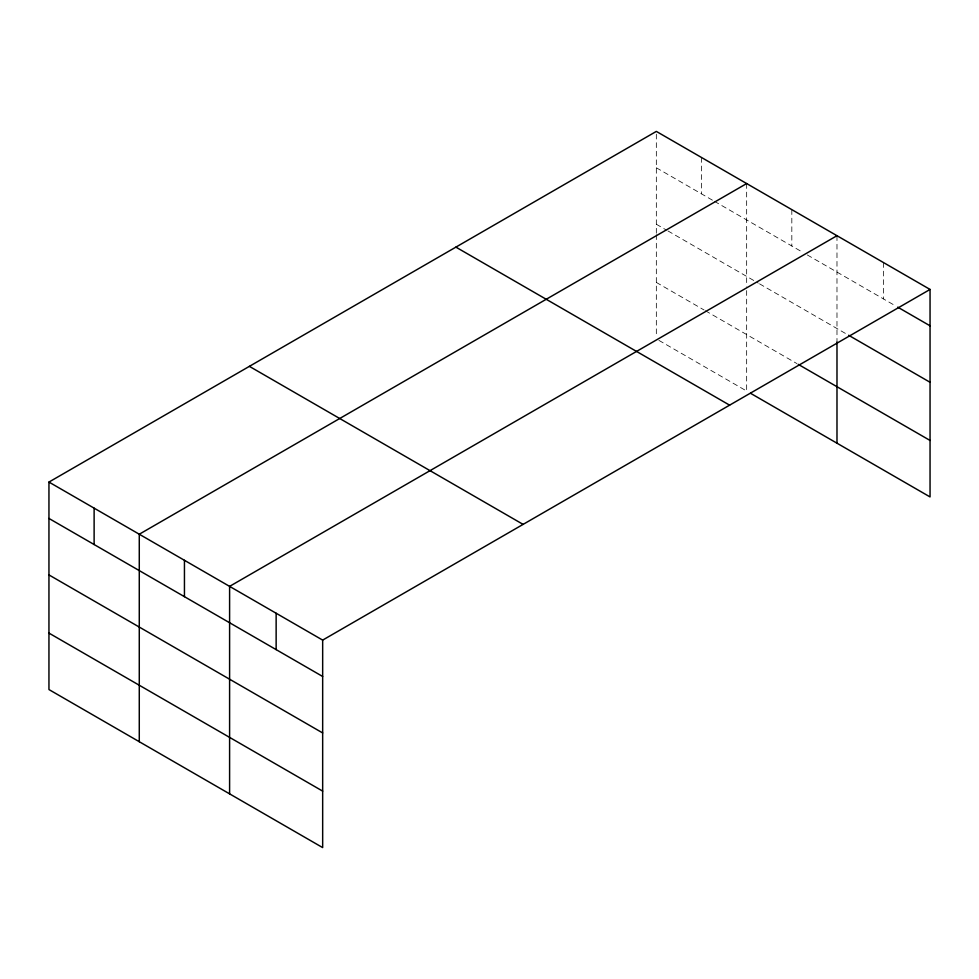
<?xml version="1.0" encoding="UTF-8"?>
<svg xmlns="http://www.w3.org/2000/svg" width="979" height="979" viewBox="0 0 979 979"><rect width="100%" height="100%" fill="white"/><g stroke="black" fill="none" stroke-linecap="round" stroke-linejoin="round"><path stroke-width="0.73" stroke-dasharray="4.89 3.67" d="M656.334 233.198L656.334 131.406M656.334 167.776L713.104 200.56M714.401 201.307L802.144 251.958M807.308 254.944L895.149 305.656M656.334 224.252L666.65 230.212M667.947 230.946L758.272 283.102M759.557 283.849L847.324 334.512M656.334 282.429L704.072 309.988M705.369 310.735L796.979 363.625M658.916 340.386L746.659 391.037L746.659 286.835M883.523 262.58L883.523 298.95M836.984 235.706L836.984 341.977M791.827 209.628L791.827 245.998M746.659 183.562L746.659 285.342M701.49 157.484L701.49 193.854M656.334 234.691L656.334 335.846"/><path stroke-width="1.47" d="M930.05 289.441L656.334 131.406L48.95 482.072L48.95 689.559L322.666 847.594L322.666 640.107L930.05 289.441L930.05 496.928L750.526 393.277M746.659 183.562L139.275 534.228L139.275 741.715M836.984 235.706L229.6 586.372L229.6 793.859M897.731 307.149L930.05 325.811M848.622 335.259L930.05 382.275M798.277 364.372L930.05 440.452M455.896 247.124L729.612 405.159M249.388 366.354L523.104 524.389M48.95 482.072L322.666 640.107M48.95 518.442L322.666 676.477M48.95 574.918L322.666 732.941M48.95 633.095L322.666 791.118M836.984 341.977L836.984 443.193M276.139 613.246L276.139 649.615M184.444 560.306L184.444 596.676M94.119 508.15L94.119 544.52"/></g></svg>
